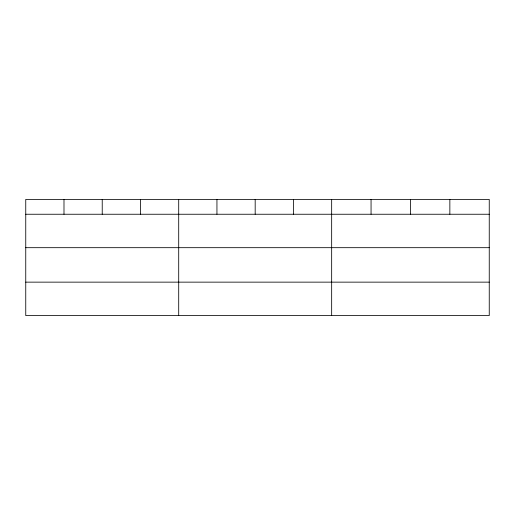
<?xml version="1.0" encoding="UTF-8"?>
<svg xmlns="http://www.w3.org/2000/svg" width="515" height="515" viewBox="0 0 515 515"><rect width="100%" height="100%" fill="white"/><g stroke="black" fill="none" stroke-linecap="round" stroke-linejoin="round"><path stroke-width="0.77" d="M489.25 247.683L489.25 199.421L25.75 199.421L25.75 315.579L489.25 315.579L489.25 247.683L25.75 247.683M25.75 214.246L489.25 214.246M25.75 282.143L489.25 282.143M449.853 199.421L449.853 214.246M410.455 199.421L410.455 214.246M371.058 199.421L371.058 214.246M331.66 199.421L331.66 315.579M293.421 199.421L293.421 214.246M255.183 199.421L255.183 214.246M216.944 199.421L216.944 214.246M178.705 199.421L178.705 315.579M140.466 199.421L140.466 214.246M102.228 199.421L102.228 214.246M63.989 199.421L63.989 214.246"/></g></svg>
